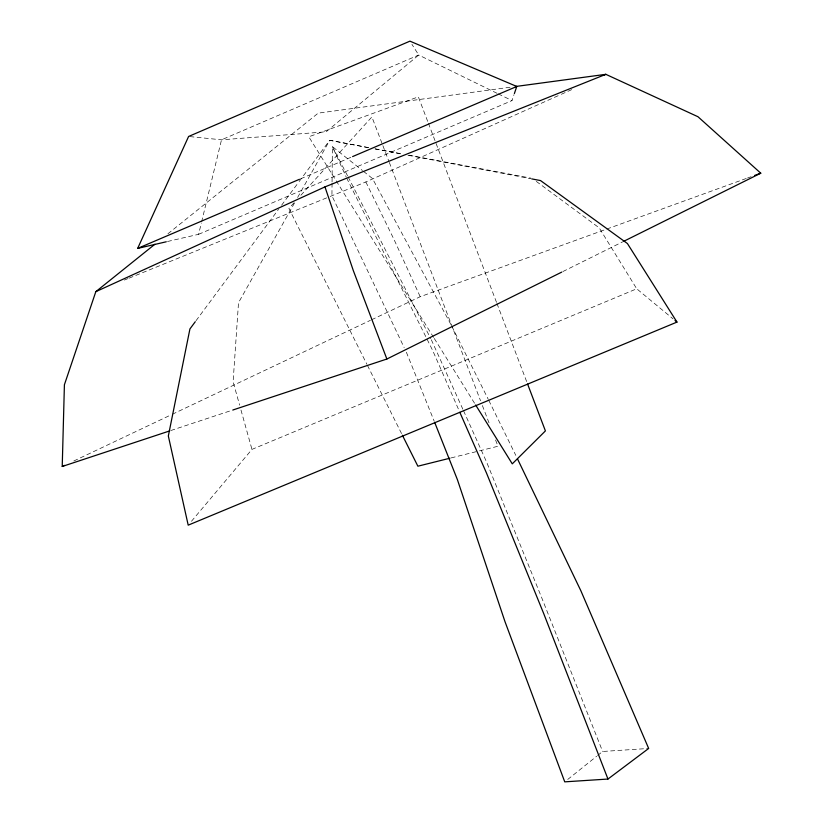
<?xml version="1.0" encoding="UTF-8"?>
<svg xmlns="http://www.w3.org/2000/svg" width="823" height="823" viewBox="0 0 823 823"><rect width="100%" height="100%" fill="white"/><g stroke="black" fill="none" stroke-linecap="round" stroke-linejoin="round"><path stroke-width="0.62" stroke-dasharray="4.12 3.09" d="M332.05 183.169L331.936 195.771L404.165 347.594M332.06 181.904L332.389 146.607L362.449 170.526M167.511 241.499L198.6 234.318L201.316 223.126M201.614 221.881L221.51 139.817L418.712 55.028L497.03 93.277M198.6 234.318L512.009 100.591L513.994 94.707M294.49 203.014L238.516 302.689L233.104 381.779L239.616 405.132M297.638 197.417L329.714 140.291L368.694 147.626M196.039 320.692L278.534 209.361M281.589 205.236L298.399 182.562M299.161 181.523L329.714 140.291L368.848 147.77M191.471 521.268L251.961 449.389L636.724 288.791L673.039 318.84M294.048 202.767L288.914 208.435L366.863 364.239M300.889 195.226L371.903 116.948L382.448 144.488M167.933 233.763L318.182 113.142L511.649 87.032M567.736 779.453L596.644 756.275M597.642 755.473L602.631 751.471L648.668 748.457M562.891 271.549L622.723 241.818M73.813 460.983L171.122 414.833M172.285 414.288L370.391 320.332M371.554 319.787L420.203 296.712L746.286 178.457M330.157 196.46L365.844 181.965L560.175 94.81M561.348 94.285L571.882 89.553M300.642 178.786L351.431 157.09M124.366 280.067L127.935 278.616M129.129 278.133L328.963 196.944M747.49 178.025L751.111 176.708M170.845 430.522L233.094 409.926M451.138 457.907L478.245 451.158M479.48 450.85L497.966 446.251L495.209 439.06M189.866 136.597L221.51 139.817L326.114 131.824L418.712 55.028L411.953 44.349M374.99 148.809L402.653 154.004M408.938 155.187L530.928 178.128M375.165 148.984L401.675 154.045M407.992 155.249L530.454 178.653M498.182 93.843L512.009 100.591M536.318 181.41L599.226 227.878L636.724 288.791M363.457 171.328L372.469 178.509L451.261 325.188M433.598 337.399L308.81 136.803L418.351 96.847L427.95 122.082M434.277 338.49L474.974 403.898M451.868 326.32L488.276 399.34M347.532 175.762L332.389 146.607L346.123 176.863M348.119 176.883L430.738 338.634M431.324 339.776L463.03 409.597M367.439 365.381L401.83 434.122M488.831 400.482L515.805 455.366M365.844 181.965L394.083 239.616L420.203 296.712M406.367 352.223L434.184 421.15M346.648 178.025L432.682 350.485L458.812 409.998M463.555 410.759L486.599 462.053L541.884 598.167L602.631 751.471M382.901 145.692L388.857 161.257M389.32 162.45L480.539 400.739M482.381 405.533L489.253 423.495M428.402 123.285L496.506 302.329M496.958 303.533L527.131 382.839M240.985 410.049L251.961 449.389"/><path stroke-width="1.23" d="M169.631 430.933L62.229 466.476L64.41 384.732L95.818 291.671L154.919 244.225M514.385 93.534L516.772 86.466L409.936 41.15L188.601 136.474L137.667 248.402L166.267 241.787M195.277 321.721L189.928 328.933L168.334 436.005L188.2 525.156L676.969 322.091L627.414 243.526L540.546 180.576L531.709 178.889M434.657 422.333L457.351 479.511L504.962 621.571L564.743 781.85L607.96 779.042L648.668 748.457L580.843 590.719L517.472 458.843M233.094 409.926L386.872 359.023L561.739 272.115M623.865 241.242L760.771 173.2L697.966 116.732L605.831 74.327L515.465 86.518M62.229 466.476L64.544 465.376M95.818 291.671L324.962 186.893L605.831 74.327L603.485 75.377M137.667 248.402L299.469 179.291M352.614 156.586L516.772 86.466M754.732 175.392L760.771 173.2M449.914 458.216L417.878 466.199L402.396 435.264M675.004 320.466L676.969 322.091M475.653 404.988L512.276 463.853L545.412 430.913L527.584 384.043M459.841 412.333L486.486 473.019L543.777 613.752L607.96 779.042M386.872 359.023L353.314 270.592L324.962 186.893"/></g></svg>
